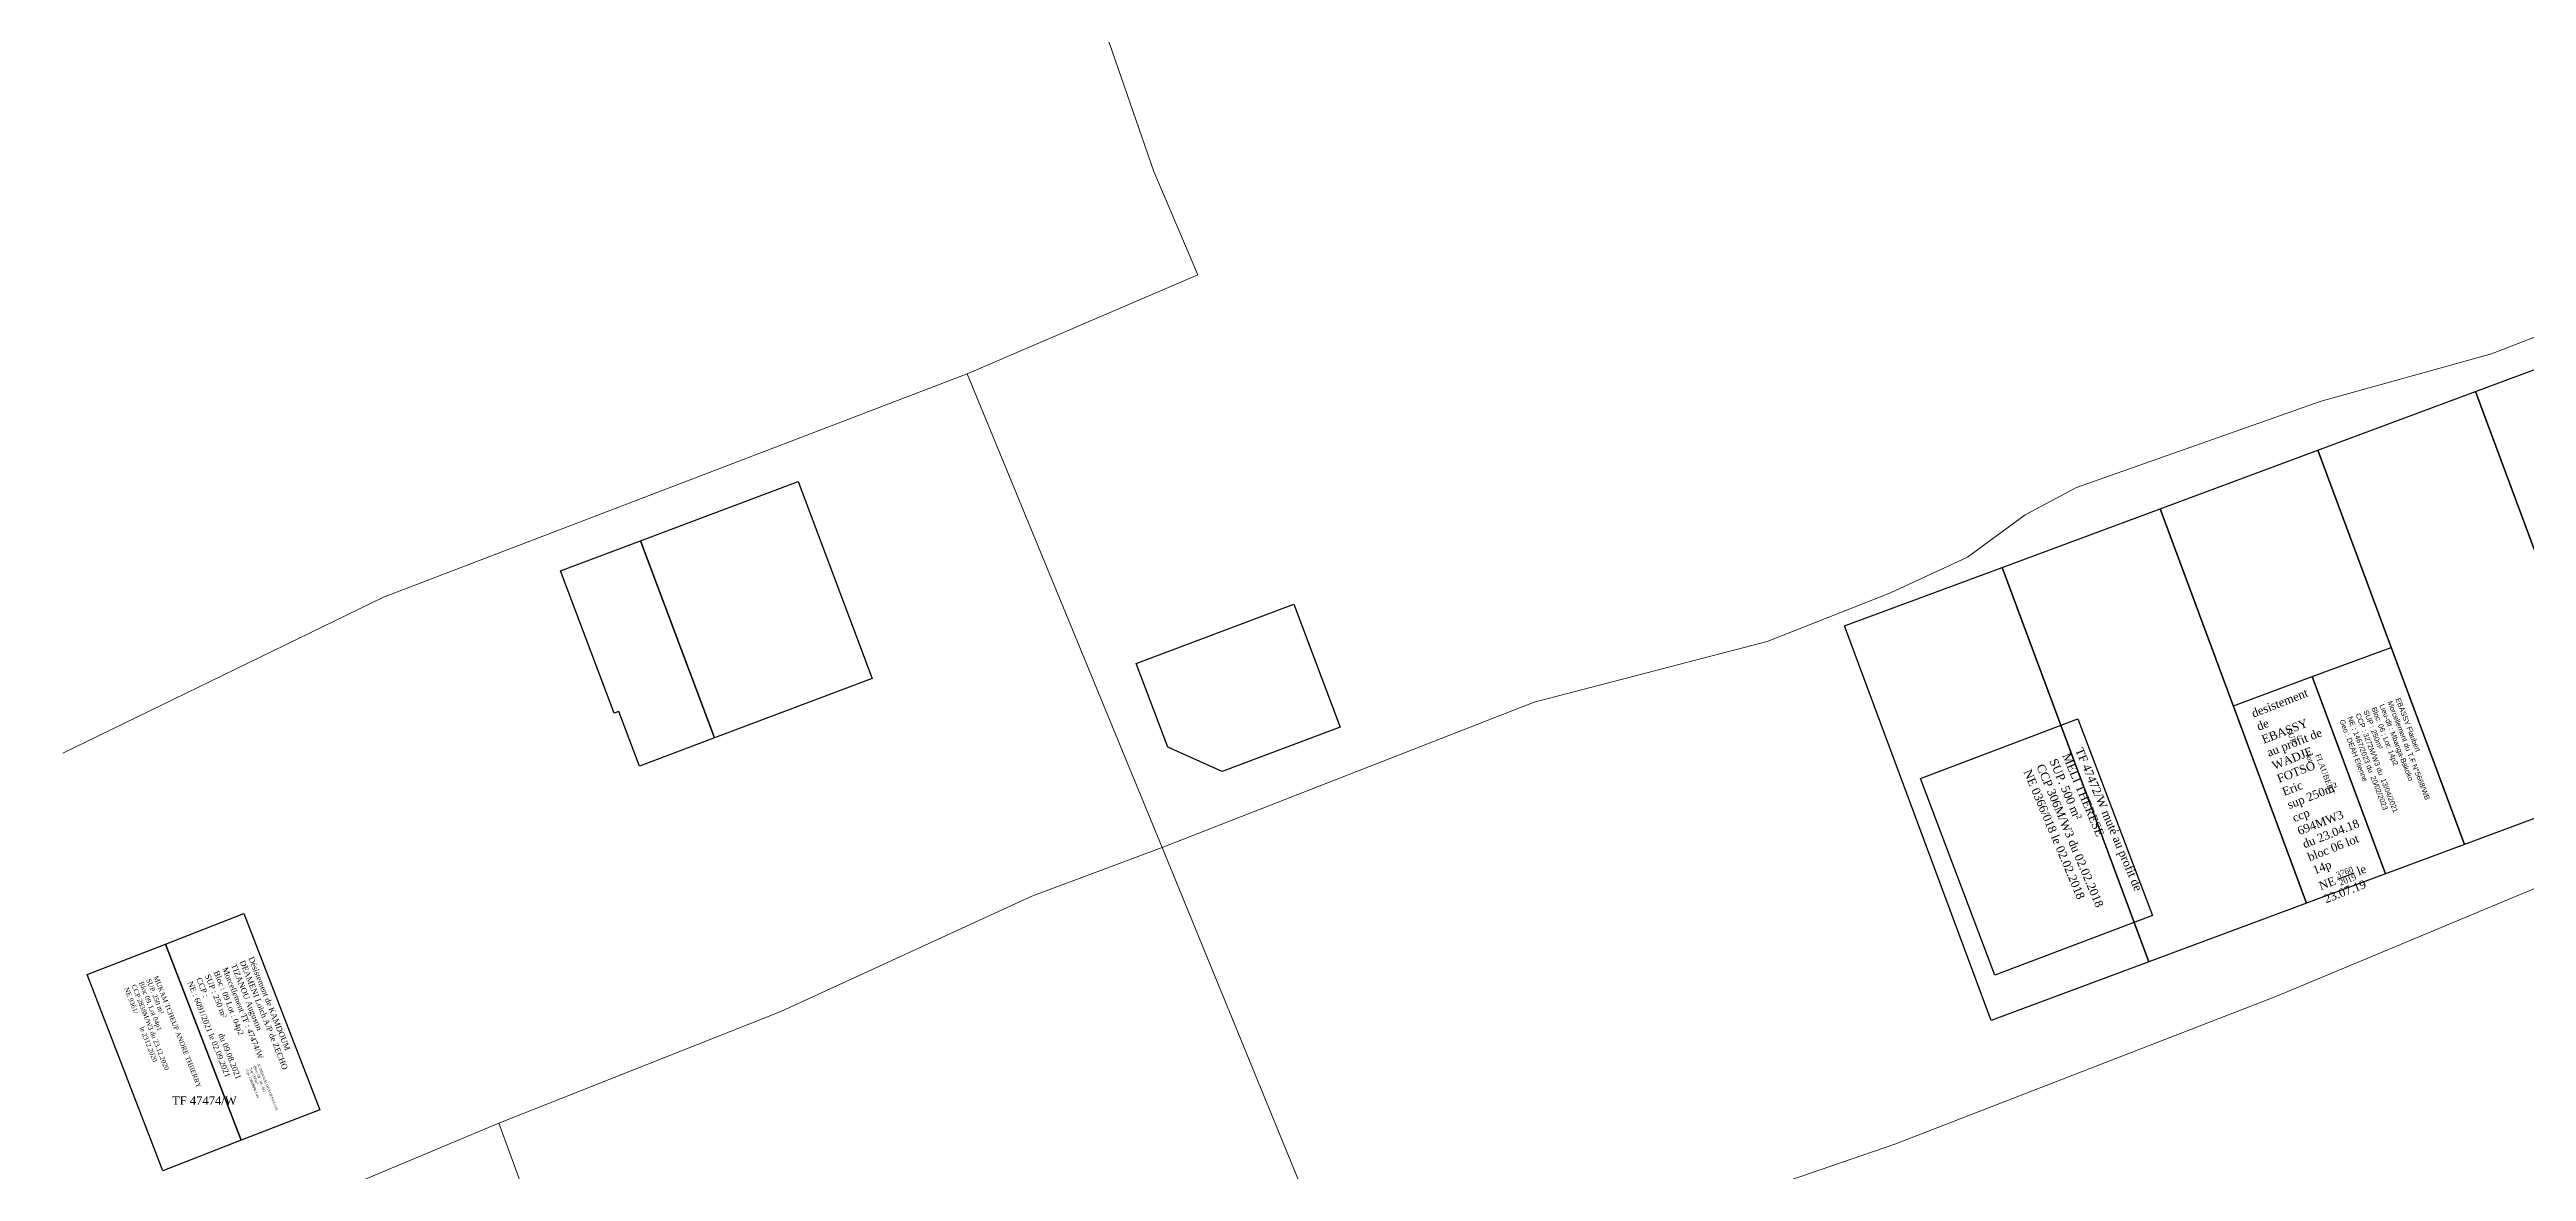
# Model space of a CAD drawing. Header units: millimetres. Extents: x 587399 to 927168, y 438565 to 1444955.
# Drawn here: x 589282.2 to 589576.5, y 443784.3 to 443917.5 of the extents above; entities that cross this region are included whole.
import ezdxf

# ---------------------------------------------------------------- set-up
doc = ezdxf.new("R2010")
doc.units = ezdxf.units.MM
doc.header["$LTSCALE"] = 2
for name, color, linetype in [('end maj 26 02 2021', 7, 'Continuous'), ('MAJ DEC 2021', 234, 'Continuous'), ('MAJ SEP 2021', 7, 'Continuous')]:
    doc.layers.add(name, color=color, linetype=linetype)
doc.layers.add('MAJ APRES LE 13.01.2023', color=222, linetype='Continuous', lineweight=30)
doc.layers.add('Roads_others', color=24, linetype='Continuous', lineweight=9)
doc.styles.get("Standard").update_dxf_attribs({"font": 'arial.ttf'})
doc.styles.add('Times 1.0', font='times.ttf', dxfattribs={"width": 0.99, "height": 1})

msp = doc.modelspace()

# ---------------------------------------------------------------- linework, layer by layer
for p, q in [((589569.119, 443823.087), (589551.703, 443869.956)), ((589550.371, 443816.121), (589532.955, 443862.99))]:
    msp.add_line(p, q)
at = {"flags": 128}
for points in [[(589589.199, 443883.888), (589606.615, 443837.019), (589587.867, 443830.053), (589570.451, 443876.922)], [(589570.451, 443876.922), (589587.867, 443830.053), (589569.119, 443823.087), (589551.703, 443869.956)], [(589551.703, 443869.956), (589569.119, 443823.087), (589550.371, 443816.121), (589532.955, 443862.99)], [(589532.955, 443862.99), (589550.371, 443816.121), (589531.623, 443809.155), (589514.207, 443856.024)], [(589514.207, 443856.024), (589531.623, 443809.155), (589512.875, 443802.189), (589495.459, 443849.058)]]:
    msp.add_lwpolyline(points, close=True, dxfattribs=at)
at = {"layer": 'end maj 26 02 2021', "color": 3, "lineweight": -3, "flags": 128}
msp.add_lwpolyline([(589371.11, 443866.214), (589379.92, 443842.824), (589361.19, 443835.764), (589352.403, 443859.166)], close=True, dxfattribs=at)
msp.add_lwpolyline([(589371.11, 443866.214), (589379.92, 443842.824), (589361.19, 443835.764), (589352.403, 443859.166)], close=True, dxfattribs=at)
msp.add_lwpolyline([(589371.11, 443866.214), (589379.92, 443842.824), (589361.19, 443835.764), (589352.403, 443859.166)], close=True, dxfattribs=at)
msp.add_lwpolyline([(589371.11, 443866.214), (589379.92, 443842.824), (589361.19, 443835.764), (589352.403, 443859.166)], close=True, dxfattribs=at)
msp.add_lwpolyline([(589371.11, 443866.214), (589379.92, 443842.824), (589361.19, 443835.764), (589352.403, 443859.166)], close=True, dxfattribs=at)
msp.add_lwpolyline([(589371.11, 443866.214), (589379.92, 443842.824), (589361.19, 443835.764), (589352.403, 443859.166)], close=True, dxfattribs=at)
msp.add_lwpolyline([(589371.11, 443866.214), (589379.92, 443842.824), (589361.19, 443835.764), (589352.403, 443859.166)], close=True, dxfattribs=at)
msp.add_lwpolyline([(589371.11, 443866.214), (589379.92, 443842.824), (589361.19, 443835.764), (589352.403, 443859.166)], close=True, dxfattribs=at)
at = {"layer": 'end maj 26 02 2021', "color": 150}
for points in [[(589430.024, 443851.666), (589435.53, 443837.044), (589421.49, 443831.754), (589415.05, 443834.674), (589411.307, 443844.614)], [(589430.024, 443851.666), (589435.53, 443837.044), (589421.49, 443831.754), (589415.05, 443834.674), (589411.307, 443844.614)], [(589430.024, 443851.666), (589435.53, 443837.044), (589421.49, 443831.754), (589415.05, 443834.674), (589411.307, 443844.614)], [(589430.024, 443851.666), (589435.53, 443837.044), (589421.49, 443831.754), (589415.05, 443834.674), (589411.307, 443844.614)], [(589551.037, 443843.038), (589559.745, 443819.604), (589550.371, 443816.121), (589541.663, 443839.555)], [(589551.037, 443843.038), (589559.745, 443819.604), (589550.371, 443816.121), (589541.663, 443839.555)], [(589551.037, 443843.038), (589559.745, 443819.604), (589550.371, 443816.121), (589541.663, 443839.555)], [(589551.037, 443843.038), (589559.745, 443819.604), (589550.371, 443816.121), (589541.663, 443839.555)], [(589305.273, 443814.881), (589314.29, 443791.56), (589304.959, 443787.951), (589295.941, 443811.272)], [(589305.273, 443814.881), (589314.29, 443791.56), (589304.959, 443787.951), (589295.941, 443811.272)], [(589305.273, 443814.881), (589314.29, 443791.56), (589304.959, 443787.951), (589295.941, 443811.272)], [(589305.273, 443814.881), (589314.29, 443791.56), (589304.959, 443787.951), (589295.941, 443811.272)]]:
    msp.add_lwpolyline(points, close=True, dxfattribs=at)
at = {"layer": 'end maj 26 02 2021', "color": 150, "lineweight": -3, "flags": 128}
msp.add_lwpolyline([(589551.037, 443843.038), (589559.745, 443819.604), (589550.371, 443816.121), (589541.663, 443839.555)], close=True, dxfattribs=at)
msp.add_lwpolyline([(589551.037, 443843.038), (589559.745, 443819.604), (589550.371, 443816.121), (589541.663, 443839.555)], close=True, dxfattribs=at)
msp.add_lwpolyline([(589551.037, 443843.038), (589559.745, 443819.604), (589550.371, 443816.121), (589541.663, 443839.555)], close=True, dxfattribs=at)
msp.add_lwpolyline([(589551.037, 443843.038), (589559.745, 443819.604), (589550.371, 443816.121), (589541.663, 443839.555)], close=True, dxfattribs=at)
at = {"layer": 'end maj 26 02 2021', "color": 3, "flags": 128}
msp.add_lwpolyline([(589523.185, 443838.038), (589532.039, 443814.655), (589513.332, 443807.571), (589504.48, 443830.955)], close=True, dxfattribs=at)
msp.add_lwpolyline([(589523.185, 443838.038), (589532.039, 443814.655), (589513.332, 443807.571), (589504.48, 443830.955)], close=True, dxfattribs=at)
msp.add_lwpolyline([(589523.185, 443838.038), (589532.039, 443814.655), (589513.332, 443807.571), (589504.48, 443830.955)], close=True, dxfattribs=at)
msp.add_lwpolyline([(589523.185, 443838.038), (589532.039, 443814.655), (589513.332, 443807.571), (589504.48, 443830.955)], close=True, dxfattribs=at)
at = {"layer": 'end maj 26 02 2021', "color": 150, "linetype": 'ByBlock', "lineweight": -3, "ltscale": 0.0014, "flags": 128}
msp.add_lwpolyline([(589295.941, 443811.272), (589304.959, 443787.951), (589295.633, 443784.346), (589286.625, 443807.64)], close=True, dxfattribs=at)
msp.add_lwpolyline([(589295.941, 443811.272), (589304.959, 443787.951), (589295.633, 443784.346), (589286.625, 443807.64)], close=True, dxfattribs=at)
msp.add_lwpolyline([(589295.941, 443811.272), (589304.959, 443787.951), (589295.633, 443784.346), (589286.625, 443807.64)], close=True, dxfattribs=at)
msp.add_lwpolyline([(589295.941, 443811.272), (589304.959, 443787.951), (589295.633, 443784.346), (589286.625, 443807.64)], close=True, dxfattribs=at)
at = {"layer": 'end maj 26 02 2021', "color": 150, "lineweight": -3, "flags": 128}
msp.add_lwpolyline([(589304.959, 443787.951), (589295.631, 443784.346)], dxfattribs=at)
msp.add_lwpolyline([(589304.959, 443787.951), (589295.631, 443784.346)], dxfattribs=at)
msp.add_lwpolyline([(589304.959, 443787.951), (589295.631, 443784.346)], dxfattribs=at)
msp.add_lwpolyline([(589304.959, 443787.951), (589295.631, 443784.346)], dxfattribs=at)
at = {"layer": 'MAJ APRES LE 13.01.2023', "lineweight": 30, "flags": 128}
msp.add_lwpolyline([(589560.411, 443846.521), (589569.119, 443823.087), (589559.745, 443819.604), (589551.037, 443843.038)], close=True, dxfattribs=at)
at = {"layer": 'MAJ DEC 2021', "lineweight": -3, "flags": 128}
msp.add_lwpolyline([(589352.403, 443859.166), (589361.189, 443835.766), (589352.261, 443832.411), (589349.811, 443838.898), (589349.251, 443838.683), (589342.902, 443855.596)], close=True, dxfattribs=at)
msp.add_lwpolyline([(589352.403, 443859.166), (589361.189, 443835.766), (589352.261, 443832.411), (589349.811, 443838.898), (589349.251, 443838.683), (589342.902, 443855.596)], close=True, dxfattribs=at)
msp.add_lwpolyline([(589352.403, 443859.166), (589361.189, 443835.766), (589352.261, 443832.411), (589349.811, 443838.898), (589349.251, 443838.683), (589342.902, 443855.596)], close=True, dxfattribs=at)
msp.add_lwpolyline([(589352.403, 443859.166), (589361.189, 443835.766), (589352.261, 443832.411), (589349.811, 443838.898), (589349.251, 443838.683), (589342.902, 443855.596)], close=True, dxfattribs=at)
at = {"layer": 'MAJ SEP 2021', "flags": 128}
msp.add_lwpolyline([(589305.266, 443814.881), (589314.29, 443791.562), (589304.959, 443787.951), (589295.936, 443811.27)], close=True, dxfattribs=at)
msp.add_lwpolyline([(589305.266, 443814.881), (589314.29, 443791.562), (589304.959, 443787.951), (589295.936, 443811.27)], close=True, dxfattribs=at)
msp.add_lwpolyline([(589305.266, 443814.881), (589314.29, 443791.562), (589304.959, 443787.951), (589295.936, 443811.27)], close=True, dxfattribs=at)
msp.add_lwpolyline([(589305.266, 443814.881), (589314.29, 443791.562), (589304.959, 443787.951), (589295.936, 443811.27)], close=True, dxfattribs=at)
at = {"layer": 'Roads_others'}
msp.add_line((589335.572, 443789.988), (589355.943, 443734.105), dxfattribs=at)
for points in [[(589353.236, 444069.809), (589366.677, 444027.97), (589385.472, 443982.587), (589401.447, 443937.5), (589413.393, 443903.054), (589418.623, 443890.789)], [(589270.31, 443763.16), (589296.278, 443773.533), (589335.572, 443789.988), (589369.052, 443803.253), (589398.89, 443816.968), (589414.371, 443822.743), (589458.571, 443840.021), (589486.251, 443847.222), (589500.911, 443853.007), (589510.065, 443857.228), (589516.91, 443862.265), (589523.012, 443865.521), (589552.11, 443875.753), (589572.354, 443881.4), (589611.338, 443896.517)], [(589283.762, 443833.946), (589321.856, 443852.488), (589391.203, 443879.01), (589418.623, 443890.789)], [(589391.203, 443879.01), (589414.371, 443822.743), (589434.068, 443774.708), (589438.031, 443763.624), (589449.438, 443735.534), (589459.224, 443707.067), (589478.926, 443654.146)], [(589293.44, 443712.752), (589355.943, 443734.105), (589393.527, 443750.337), (589438.031, 443763.624), (589477.237, 443779.183), (589501.43, 443787.487), (589546.896, 443805.131), (589603.29, 443828.633), (589636.338, 443841.755)]]:
    msp.add_lwpolyline(points, dxfattribs=at)

# ---------------------------------------------------------------- texts
at = {"layer": 'end maj 26 02 2021', "color": 150, "linetype": 'ByBlock', "lineweight": -3, "ltscale": 0.0014, "attachment_point": 1, "style": 'Times 1.0'}
for s, insert, char_height, width, rotation in [('\\A1;desistement de EBASSY  au profit de WADJE FOTSO Eric\\Psup 250m²\\Pccp 694MW3 du 23.04.18\\Pbloc 06 lot 14p\\PNE {\\H0.7X;\\S3760/2019;} le 23.07.19', (589543.699, 443839.099), 1, 7.38883, 21.31203), ('\\A1;desistement de EBASSY  au profit de WADJE FOTSO Eric\\Psup 250m²\\Pccp 694MW3 du 23.04.18\\Pbloc 06 lot 14p\\PNE {\\H0.7X;\\S3760/2019;} le 23.07.19', (589543.699, 443839.099), 1, 7.38883, 21.31203), ('\\A1;desistement de EBASSY  au profit de WADJE FOTSO Eric\\Psup 250m²\\Pccp 694MW3 du 23.04.18\\Pbloc 06 lot 14p\\PNE {\\H0.7X;\\S3760/2019;} le 23.07.19', (589543.699, 443839.099), 1, 7.38883, 21.31203), ('\\A1;desistement de EBASSY  au profit de WADJE FOTSO Eric\\Psup 250m²\\Pccp 694MW3 du 23.04.18\\Pbloc 06 lot 14p\\PNE {\\H0.7X;\\S3760/2019;} le 23.07.19', (589543.699, 443839.099), 1, 7.38883, 21.31203), ('{\\C1;TF 47472/W muté au profit de\\C256; \\PMELI THERESE \\PSUP. 500 m²\\PCCP 306M/W3 du 02.02.2018\\PNE 0366/018 le 02.02.2018}', (589523.771, 443834.725), 1, 40.72184, 292.87241), ('{\\C1;TF 47472/W muté au profit de\\C256; \\PMELI THERESE \\PSUP. 500 m²\\PCCP 306M/W3 du 02.02.2018\\PNE 0366/018 le 02.02.2018}', (589523.771, 443834.725), 1, 40.72184, 292.87241), ('{\\C1;TF 47472/W muté au profit de\\C256; \\PMELI THERESE \\PSUP. 500 m²\\PCCP 306M/W3 du 02.02.2018\\PNE 0366/018 le 02.02.2018}', (589523.771, 443834.725), 1, 40.72184, 292.87241), ('{\\C1;TF 47472/W muté au profit de\\C256; \\PMELI THERESE \\PSUP. 500 m²\\PCCP 306M/W3 du 02.02.2018\\PNE 0366/018 le 02.02.2018}', (589523.771, 443834.725), 1, 40.72184, 292.87241), ('{\\fTimes New Roman|b0|i0|c186|p18;\\C256;MUKAM TCHEUP ANDRE THIIERRY\\PSUP. 250 m²\\PBloc 09, Lot 04p1\\PCCP 2838M/W3 du 23.12.2020\\PNE 9361/ 020 le 2312.2020}', (589295.057, 443807.577), 0.564, 19.71524, 291.38991), ('{\\fTimes New Roman|b0|i0|c186|p18;\\C256;MUKAM TCHEUP ANDRE THIIERRY\\PSUP. 250 m²\\PBloc 09, Lot 04p1\\PCCP 2838M/W3 du 23.12.2020\\PNE 9361/ 020 le 2312.2020}', (589295.057, 443807.577), 0.564, 19.71524, 291.38991), ('{\\fTimes New Roman|b0|i0|c186|p18;\\C256;MUKAM TCHEUP ANDRE THIIERRY\\PSUP. 250 m²\\PBloc 09, Lot 04p1\\PCCP 2838M/W3 du 23.12.2020\\PNE 9361/ 020 le 2312.2020}', (589295.057, 443807.577), 0.564, 19.71524, 291.38991), ('{\\fTimes New Roman|b0|i0|c186|p18;\\C256;MUKAM TCHEUP ANDRE THIIERRY\\PSUP. 250 m²\\PBloc 09, Lot 04p1\\PCCP 2838M/W3 du 23.12.2020\\PNE 9361/ 020 le 2312.2020}', (589295.057, 443807.577), 0.564, 19.71524, 291.38991)]:
    msp.add_mtext(s, dxfattribs=dict(at, insert=insert, char_height=char_height, width=width, rotation=rotation))
at = {"layer": 'end maj 26 02 2021', "attachment_point": 1}
for s, width, heights, insert, char_height, rotation in [('{\\fTimes New Roman|b0|i0|c0|p18;EBASSY FLAUBERT\\PBloc:06, lot : 14p \\PSUP: 250m²\\PCCP: 322M/W3 du 15/02/018\\PN.E: 0640/018 le 07/03/018}', 44.54869, [0], (589550.581, 443837.755), 0.64971, 290.46505), ('{\\fTimes New Roman|b0|i0|c0|p18;EBASSY FLAUBERT\\PBloc:06, lot : 14p \\PSUP: 250m²\\PCCP: 322M/W3 du 15/02/018\\PN.E: 0640/018 le 07/03/018}', 44.54869, [0], (589550.581, 443837.755), 0.64971, 290.46505), ('{\\fTimes New Roman|b0|i0|c0|p18;EBASSY FLAUBERT\\PBloc:06, lot : 14p \\PSUP: 250m²\\PCCP: 322M/W3 du 15/02/018\\PN.E: 0640/018 le 07/03/018}', 44.54869, [0], (589550.581, 443837.755), 0.64971, 290.46505), ('{\\fTimes New Roman|b0|i0|c0|p18;EBASSY FLAUBERT\\PBloc:06, lot : 14p \\PSUP: 250m²\\PCCP: 322M/W3 du 15/02/018\\PN.E: 0640/018 le 07/03/018}', 44.54869, [0], (589550.581, 443837.755), 0.64971, 290.46505), ('{\\fTimes New Roman|b0|i0|c0|p18;KAMDOUM DEAMENI Loich\\PBloc: 09   lot: 4p2\\PSup: 250m² \\PCcp: 2304M/W3 du 02/09/2020\\PNE: 6960/2020 le 23/09/2020}', 79.93892, [20.015], (589307.126, 443797.042), 0.3, 292.15254), ('{\\fTimes New Roman|b0|i0|c0|p18;KAMDOUM DEAMENI Loich\\PBloc: 09   lot: 4p2\\PSup: 250m² \\PCcp: 2304M/W3 du 02/09/2020\\PNE: 6960/2020 le 23/09/2020}', 79.93892, [20.015], (589307.126, 443797.042), 0.3, 292.15254), ('{\\fTimes New Roman|b0|i0|c0|p18;KAMDOUM DEAMENI Loich\\PBloc: 09   lot: 4p2\\PSup: 250m² \\PCcp: 2304M/W3 du 02/09/2020\\PNE: 6960/2020 le 23/09/2020}', 79.93892, [20.015], (589307.126, 443797.042), 0.3, 292.15254), ('{\\fTimes New Roman|b0|i0|c0|p18;KAMDOUM DEAMENI Loich\\PBloc: 09   lot: 4p2\\PSup: 250m² \\PCcp: 2304M/W3 du 02/09/2020\\PNE: 6960/2020 le 23/09/2020}', 79.93892, [20.015], (589307.126, 443797.042), 0.3, 292.15254)]:
    msp.add_mtext_dynamic_manual_height_columns(s, width=width, gutter_width=12.5, heights=heights, dxfattribs=dict(at, insert=insert, char_height=char_height, rotation=rotation))
at = {"layer": 'end maj 26 02 2021', "color": 150, "linetype": 'ByBlock', "lineweight": -3, "ltscale": 0.0014, "insert": (589296.726, 443793.182), "char_height": 1, "width": 36.26304, "attachment_point": 1, "style": 'Times 1.0'}
msp.add_mtext('{\\C1;TF 47474/W}', dxfattribs=at)
msp.add_mtext('{\\C1;TF 47474/W}', dxfattribs=at)
msp.add_mtext('{\\C1;TF 47474/W}', dxfattribs=at)
msp.add_mtext('{\\C1;TF 47474/W}', dxfattribs=at)
at = {"layer": 'MAJ APRES LE 13.01.2023', "lineweight": 30, "insert": (589561.483, 443840.598), "char_height": 0.61066, "width": 13.86082, "attachment_point": 1, "rotation": 291.13657}
msp.add_mtext('{\\C7;EBASSY Flaubert}     \\P{\\C1;Morcellement du T.F N°5668/WB     \\P\\C7;Lieu-dit : Mbanga-Bakoko\\PBloc: 06 ; Lot: 14p2\\PSUP : 250m²\\PCCP : 3272M/W3 du  13/04/2021\\PNE : 1467/2023 du  20/02/2023}\\P{\\C1;Geo : DEAH Etienne}', dxfattribs=at)
at = {"layer": 'MAJ SEP 2021', "insert": (589306.41, 443809.838), "char_height": 0.66803, "width": 15.31035, "attachment_point": 1, "rotation": 291.73672}
msp.add_mtext('{\\fTimes New Roman|b0|i0|c0|p18;Désistement de KAMDOUM DEAMENI Loich A/P de ZECHO TIZANOU Augustin\\PMorcellement TF : 47474/W\\PBloc : 09 Lot : 04p2\\PSUP : 250 m²\\PCCP : 3571M/W du 09.08.2021\\PNE : 6091/2021 le 02.09.2021}', dxfattribs=at)
msp.add_mtext('{\\fTimes New Roman|b0|i0|c0|p18;Désistement de KAMDOUM DEAMENI Loich A/P de ZECHO TIZANOU Augustin\\PMorcellement TF : 47474/W\\PBloc : 09 Lot : 04p2\\PSUP : 250 m²\\PCCP : 3571M/W du 09.08.2021\\PNE : 6091/2021 le 02.09.2021}', dxfattribs=at)
msp.add_mtext('{\\fTimes New Roman|b0|i0|c0|p18;Désistement de KAMDOUM DEAMENI Loich A/P de ZECHO TIZANOU Augustin\\PMorcellement TF : 47474/W\\PBloc : 09 Lot : 04p2\\PSUP : 250 m²\\PCCP : 3571M/W du 09.08.2021\\PNE : 6091/2021 le 02.09.2021}', dxfattribs=at)
msp.add_mtext('{\\fTimes New Roman|b0|i0|c0|p18;Désistement de KAMDOUM DEAMENI Loich A/P de ZECHO TIZANOU Augustin\\PMorcellement TF : 47474/W\\PBloc : 09 Lot : 04p2\\PSUP : 250 m²\\PCCP : 3571M/W du 09.08.2021\\PNE : 6091/2021 le 02.09.2021}', dxfattribs=at)

doc.saveas('drawing.dxf')
